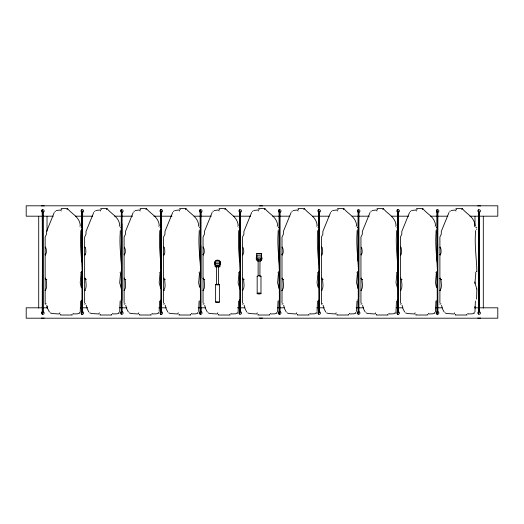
<?xml version="1.0" encoding="UTF-8"?>
<svg xmlns="http://www.w3.org/2000/svg" width="524" height="524" viewBox="0 0 524 524"><rect width="100%" height="100%" fill="white"/><g stroke="black" fill="none" stroke-linecap="round" stroke-linejoin="round"><path stroke-width="0.79" d="M42.778 314.053L42.215 314.027L42.555 211.82M42.844 312.389L43.178 211.827M46.197 303.678L45.156 304.189L45.156 237.012L46.538 234.254L46.551 231.444L54.286 212.462M80.224 311.983L80.67 301.045M82.091 314.066L81.685 314.027L81.731 300.128M81.77 287.859L81.823 272.329M81.862 261.699L82.026 211.82M82.314 312.389L82.334 306.671M82.432 277.235L82.648 211.827M119.695 311.983L120.14 301.045M121.378 314.066L121.208 299.309M121.24 288.678L121.299 271.511M121.339 260.88L121.496 211.82M121.83 300.128L122.125 211.827M161.196 314.053L160.632 314.027L160.678 300.128M160.717 288.678L160.776 271.511M160.803 262.517L160.973 211.82M161.261 312.389L161.595 211.827M163.58 302.951L163.58 237.012L164.955 234.254L164.968 231.444L172.71 212.462M200.515 314.066L200.109 314.027L200.155 300.128M200.194 287.859L200.247 272.329M200.279 261.699L200.443 211.82M200.738 312.389L200.751 307.483M200.849 278.054L201.065 211.827M203.05 302.951L203.05 237.012L204.432 234.254L204.445 231.444L212.181 212.462M238.119 311.983L238.564 301.045M239.796 314.066L239.625 299.309M239.665 288.678L239.717 271.511M239.756 260.88L239.92 211.82M240.254 298.49L240.542 211.827M242.52 302.951L242.52 237.012L243.902 234.254L243.915 231.444L251.658 212.462M277.589 311.983L278.034 301.045M279.613 314.053L279.05 314.027L279.096 300.128M279.135 288.678L279.194 271.511M279.22 262.517L279.39 211.82M279.678 312.389L280.012 211.827M281.997 302.951L281.997 237.012L283.379 234.254L283.392 231.444L291.128 212.462M318.933 313.987L318.526 314.027L318.572 300.128M318.612 287.859L318.664 272.329M318.697 261.699L318.867 211.82M319.155 312.389L319.162 309.121M319.26 279.685L319.489 211.827M322.509 303.678L321.467 304.189L321.467 237.012L322.849 234.254L322.863 231.444L330.605 212.462M358.213 314.066L358.049 299.309M358.082 288.678L358.141 271.511M358.174 260.88L358.337 211.82M358.678 296.859L358.96 211.827M360.944 302.951L360.944 237.012L362.32 234.254L362.333 231.444L370.075 212.462M396.006 311.983L396.452 301.045M398.037 314.053L397.474 314.027L397.519 300.128M397.559 288.678L397.611 271.511M397.644 262.517L397.808 211.82M398.102 312.389L398.436 211.827M400.415 302.951L400.415 237.012L401.797 234.254L401.81 231.444L409.545 212.462M435.483 311.983L435.929 301.045M437.35 314.066L436.944 314.027L436.99 300.128M437.029 287.859L437.082 272.329M437.121 261.699L437.285 211.82M437.573 312.389L437.579 310.758M437.678 280.504L437.907 211.827M474.954 311.983L475.399 301.045M478.713 314.066L478.831 211.82M479.198 290.316L479.46 211.827M45.765 254.933L45.156 254.723L46.295 253.105L46.367 251.618L46.243 249.129L45.437 247.177M85.242 254.933L84.633 254.723L85.772 253.105L85.838 251.618L85.713 249.129L84.908 247.177M124.712 254.933L124.103 254.723L125.243 253.105L125.315 251.618L125.19 249.129L124.385 247.177M164.182 254.933L163.58 254.723L164.713 253.105L164.785 251.618L164.66 249.129L163.855 247.177M203.659 254.933L203.05 254.723L204.19 253.105L204.262 251.618L204.131 249.129L203.332 247.177M243.129 254.933L242.52 254.723L243.66 253.105L243.732 251.618L243.608 249.129L242.802 247.177M282.606 254.933L281.997 254.723L283.137 253.105L283.202 251.618L283.078 249.129L282.272 247.177M322.077 254.933L321.467 254.723L322.607 253.105L322.679 251.618L322.555 249.129L321.749 247.177M361.553 254.933L360.944 254.723L362.084 253.105L362.149 251.618L362.025 249.129L361.219 247.177M401.024 254.933L400.415 254.723L401.554 253.105L401.626 251.618L401.502 249.129L400.696 247.177M440.501 254.933L439.891 254.723L441.025 253.105L441.097 251.618L440.972 249.129L440.167 247.177M219.975 261.856L219.851 263.421L215.187 263.421M259.989 258.509L259.904 276.39M93.763 212.462L86.021 231.444L86.008 234.254L84.633 237.012L84.633 302.951M133.234 212.462L125.498 231.444L125.485 234.254L124.103 237.012L124.103 302.951M449.022 212.462L441.28 231.444L441.267 234.254L439.891 237.012L439.891 302.951M59.454 313.935L59.86 312.828M98.925 313.935L99.337 312.828M138.402 313.935L138.808 312.828M177.872 313.935L178.284 312.828M217.349 313.935L217.755 312.828M256.819 313.935L257.225 312.828M296.289 313.935L296.702 312.828M335.766 313.935L336.172 312.828M375.236 313.935L375.649 312.828M414.713 313.935L415.119 312.828M454.184 313.935L454.596 312.828M60.751 314.374L60.509 315.016L72.253 315.016L72.011 314.374M100.228 314.374L99.979 315.016L111.723 315.016L111.481 314.374M139.698 314.374L139.45 315.016L151.2 315.016L150.958 314.374M179.175 314.374L178.926 315.016L190.671 315.016L190.428 314.374M218.646 314.374L218.397 315.016L230.147 315.016L229.905 314.374M258.122 314.374L257.873 315.016L269.618 315.016L269.375 314.374M297.593 314.374L297.344 315.016L309.094 315.016L308.852 314.374M337.063 314.374L336.821 315.016L348.565 315.016L348.322 314.374M376.54 314.374L376.291 315.016L388.042 315.016L387.793 314.374M416.01 314.374L415.761 315.016L427.512 315.016L427.27 314.374M455.487 314.374L455.238 315.016L466.982 315.016L466.74 314.374M436.472 312.356A1.297 1.297 0 0 0 436.472 313.653L436.682 313.922A1.297 1.297 0 0 0 438.516 313.922L438.719 313.653A1.297 1.297 0 0 0 438.719 312.356L438.516 312.088A1.297 1.297 0 0 0 436.682 312.088L436.348 312.481M66.987 209.698L67.557 208.611L61.184 208.611L61.839 209.698M106.464 209.698L107.034 208.611L100.66 208.611L101.315 209.698M145.934 209.698L146.504 208.611L140.131 208.611L140.786 209.698M185.411 209.698L185.981 208.611L179.601 208.611L180.263 209.698M224.881 209.698L225.451 208.611L219.078 208.611L219.733 209.698M264.351 209.698L264.928 208.611L258.548 208.611L259.21 209.698M303.828 209.698L304.398 208.611L298.025 208.611L298.68 209.698M343.299 209.698L343.868 208.611L337.495 208.611L338.15 209.698M382.775 209.698L383.345 208.611L376.972 208.611L377.627 209.698M422.246 209.698L422.816 208.611L416.442 208.611L417.097 209.698M461.723 209.698L462.292 208.611L455.913 208.611L456.574 209.698M50.284 312.854L51.981 313.529L58.93 313.948M89.761 312.854L91.451 313.529L98.407 313.948M129.232 312.854L130.928 313.529L137.877 313.948M168.702 312.854L170.398 313.529L177.348 313.948M208.179 312.854L209.869 313.529L216.825 313.948M247.649 312.854L249.345 313.529L256.295 313.948M287.126 312.854L288.816 313.529L295.772 313.948M326.596 312.854L328.293 313.529L335.242 313.948M366.073 312.854L367.763 313.529L374.719 313.948M405.543 312.854L407.24 313.529L414.189 313.948M445.014 312.854L446.71 313.529L453.66 313.948M45.437 290.637L45.156 290.551C47.717 287.453 46.302 283.229 46.25 279.6L45.156 278.368L45.765 278.113M84.908 290.637L84.633 290.551C87.194 287.453 85.772 283.229 85.72 279.6L84.633 278.368L85.242 278.113M124.385 290.637L124.103 290.551C126.664 287.453 125.249 283.229 125.197 279.6L124.103 278.368L124.712 278.113M163.855 290.637L163.58 290.551C166.141 287.453 164.719 283.229 164.667 279.6L163.58 278.368L164.182 278.113M203.332 290.637L203.05 290.551C205.611 287.453 204.196 283.229 204.144 279.6L203.05 278.368L203.659 278.113M242.802 290.637L242.52 290.551C245.081 287.453 243.667 283.229 243.614 279.6L242.52 278.368L243.129 278.113M282.272 290.637L281.997 290.551C284.558 287.453 283.137 283.229 283.084 279.6L281.997 278.368L282.606 278.113M321.749 290.637L321.467 290.551C324.029 287.453 322.614 283.229 322.561 279.6L321.467 278.368L322.077 278.113M361.219 290.637L360.944 290.551C363.505 287.453 362.084 283.229 362.032 279.6L360.944 278.368L361.553 278.113M400.696 290.637L400.415 290.551C402.976 287.453 401.561 283.229 401.508 279.6L400.415 278.368L401.024 278.113M440.167 290.637L439.891 290.551C442.453 287.453 441.031 283.229 440.979 279.6L439.891 278.368L440.501 278.113M218.442 266.402L218.442 284.545L217.44 284.689L216.589 284.519L218.469 284.539L216.576 284.519L216.576 266.375M216.595 302.099L218.469 302.073M216.576 284.519L218.442 284.545M218.442 302.079L216.608 302.099M46.793 305.25L47.808 308.95L49.413 312.009M86.263 305.25L87.279 308.95L88.883 312.009M125.734 305.25L126.749 308.95L128.36 312.009M165.211 305.25L166.226 308.95L167.831 312.009M204.681 305.25L205.696 308.95L207.308 312.009M244.158 305.25L245.173 308.95L246.778 312.009M283.628 305.25L284.643 308.95L286.255 312.009M323.105 305.25L324.12 308.95L325.725 312.009M362.575 305.25L363.591 308.95L365.195 312.009M402.046 305.25L403.061 308.95L404.672 312.009M441.522 305.25L442.538 308.95L444.142 312.009M79.792 226.185L80.323 225.792C79.753 216.916 72.115 214.368 67.557 208.611M119.262 226.185L119.793 225.792C119.23 216.916 111.592 214.368 107.034 208.611M158.739 226.185L159.27 225.792C158.7 216.916 151.063 214.368 146.504 208.611M198.21 226.185L198.74 225.792C198.17 216.916 190.54 214.368 185.981 208.611M237.686 226.185L238.217 225.792C237.647 216.916 230.01 214.368 225.451 208.611M277.157 226.185L277.687 225.792C277.117 216.916 269.487 214.368 264.928 208.611M316.634 226.185L317.158 225.792C316.594 216.916 308.957 214.368 304.398 208.611M356.104 226.185L356.634 225.792C356.065 216.916 348.427 214.368 343.868 208.611M395.574 226.185L396.105 225.792C395.541 216.916 387.904 214.368 383.345 208.611M435.051 226.185L435.582 225.792C435.012 216.916 427.374 214.368 422.816 208.611M474.521 226.185L475.052 225.792C474.482 216.916 466.851 214.368 462.292 208.611M81.089 227.691L82.058 227.161M120.559 227.691L121.601 227.128M160.036 227.691L161.071 227.128M199.506 227.691L200.476 227.161M238.977 227.691L240.018 227.128M278.454 227.691L279.488 227.128M317.924 227.691L318.893 227.161M357.401 227.691L358.436 227.128M396.871 227.691L397.913 227.128M436.348 227.691L437.311 227.161M475.818 227.691L476.86 227.128M84.633 304.189L85.667 303.678M124.103 304.189L125.144 303.678M163.58 304.189L164.615 303.678M203.05 304.189L204.091 303.678M242.52 304.189L243.562 303.678M281.997 304.189L283.032 303.678M360.944 304.189L361.979 303.678M400.415 304.189L401.456 303.678M439.891 304.189L440.926 303.678M46.25 279.6L46.846 279.331M85.72 279.6L86.316 279.331M125.197 279.6L125.793 279.331M164.667 279.6L165.263 279.331M204.144 279.6L204.74 279.331M243.614 279.6L244.21 279.331M283.084 279.6L283.681 279.331M322.561 279.6L323.157 279.331M362.032 279.6L362.628 279.331M401.508 279.6L402.104 279.331M440.979 279.6L441.575 279.331M42.555 312.18L42.215 209.973L42.778 210M81.744 227.147L81.685 209.973L82.098 210.013M121.214 227.147L121.378 209.934M160.691 227.147L160.632 209.973L161.196 209.947M200.161 227.147L200.109 209.973L200.515 209.934M239.638 227.147L239.796 209.934M279.109 227.147L279.05 209.973L279.613 210M318.585 227.147L318.526 209.973L318.933 209.934M358.056 227.147L358.213 209.934M397.526 227.147L397.474 209.973L398.037 209.947M437.003 227.147L436.944 209.973L437.35 210.013M478.831 312.18L478.713 209.934M42.215 314.027L42.778 314M81.685 314.027L82.098 313.987M160.632 314.027L161.196 314M200.109 314.027L200.515 313.987M279.05 314.027L279.613 314M397.474 314.027L398.037 314M436.944 314.027L437.35 313.987M121.529 289.006L119.695 282.875L120.579 272.866L119.989 272.604M239.946 289.006L238.112 282.875L238.996 272.866L238.407 272.604M358.37 289.006L356.536 282.875L357.42 272.866L356.831 272.604M476.788 289.006L474.954 282.875L475.838 272.866L475.248 272.604M56.238 210.517L60.561 209.986L61.256 211.002M95.709 210.517L100.032 209.986L100.726 211.002M135.185 210.517L139.508 209.986L140.203 211.002M174.656 210.517L178.979 209.986L179.673 211.002M214.126 210.517L218.456 209.986L219.143 211.002M253.603 210.517L257.926 209.986L258.62 211.002M293.073 210.517L297.403 209.986L298.091 211.002M332.55 210.517L336.873 209.986L337.567 211.002M372.02 210.517L376.343 209.986L377.038 211.002M411.497 210.517L415.82 209.986L416.514 211.002M450.968 210.517L455.291 209.986L455.985 211.002M161.196 210L160.632 209.973M398.037 210L397.533 210M73.825 313.955L77.604 313.817L79.694 313.07L79.268 312.553M113.295 313.955L117.081 313.817L119.171 313.07L118.738 312.553M152.772 313.955L156.552 313.817L158.641 313.07L158.215 312.553M192.243 313.955L196.028 313.817L198.118 313.07L197.686 312.553M231.713 313.955L235.499 313.817L237.588 313.07L237.156 312.553M271.19 313.955L274.969 313.817L277.065 313.07L276.633 312.553M310.66 313.955L314.446 313.817L316.535 313.07L316.103 312.553M350.137 313.955L353.916 313.817L356.006 313.07L355.58 312.553M389.607 313.955L393.393 313.817L395.482 313.07L395.05 312.553M429.084 313.955L432.863 313.817L434.953 313.07L434.527 312.553M468.554 313.955L472.34 313.817L474.43 313.07L473.997 312.553M258.293 259.242L256.74 259.249L256.74 253.518L261.404 253.518L261.404 259.976M259.845 259.236L261.404 259.229M200.515 210.013L200.109 209.973M318.933 210.013L318.526 209.973M53.219 216.189L26.2 216.189L26.2 205.801L497.8 205.801L497.8 216.189L469.963 216.189M75.325 216.189L92.519 216.189M114.625 216.189L132.638 216.189M153.925 216.189L171.938 216.189M194.044 216.189L211.238 216.189M233.344 216.189L250.538 216.189M272.644 216.189L289.838 216.189M312.762 216.189L329.137 216.189M352.062 216.189L369.256 216.189M391.363 216.189L408.556 216.189M430.663 216.189L447.856 216.189M45.156 247.256L45.765 247.256M84.633 247.256L85.242 247.256M163.58 247.256L164.182 247.256M203.05 247.256L203.659 247.256M281.997 247.256L282.606 247.256M321.467 247.256L322.077 247.256M400.415 247.256L401.024 247.256M439.891 247.256L440.501 247.256M256.74 253.682L261.404 253.682M45.156 254.723L45.765 254.723M84.633 254.723L85.242 254.723M163.58 254.723L164.182 254.723M203.05 254.723L203.659 254.723M281.997 254.723L282.606 254.723M321.467 254.723L322.077 254.723M400.415 254.723L401.024 254.723M439.891 254.723L440.501 254.723M256.74 255.181L261.404 255.181M256.74 257.094L261.404 257.094M256.74 258.928L258.293 258.928M259.845 258.928L261.404 258.928M219.851 261.974L215.187 261.987L215.187 266.86L219.851 266.86L219.851 261.614M215.187 265.059L219.851 265.059M215.187 265.923L219.851 265.923M215.187 265.976L219.851 265.976M215.187 266.094L219.851 266.094M84.633 278.368L85.242 278.368M203.05 278.368L203.659 278.368M321.467 278.368L322.077 278.368M439.891 278.368L440.501 278.368M45.156 290.551L45.765 290.551M84.633 290.551L85.242 290.551M163.58 290.551L164.182 290.551M203.05 290.551L203.659 290.551M281.997 290.551L282.606 290.551M321.467 290.551L322.077 290.551M400.415 290.551L401.024 290.551M439.891 290.551L440.501 290.551M47.488 307.811L26.2 307.811L26.2 318.199L497.8 318.199L497.8 307.811L474.875 307.811M80.237 307.811L87.606 307.811M119.538 307.811L126.906 307.811M158.838 307.811L166.206 307.811M198.138 307.811L205.506 307.811M237.438 307.811L244.806 307.811M277.556 307.811L284.106 307.811M316.856 307.811L324.225 307.811M356.156 307.811L363.525 307.811M396.275 307.811L402.825 307.811M435.575 307.811L442.125 307.811M476.578 299.204L476.86 288.986M476.251 229.047L476.86 229.263M436.774 229.047L437.311 229.237M397.303 229.047L397.84 229.237M357.827 229.047L358.436 229.263M318.356 229.047L318.893 229.237M278.886 229.047L279.423 229.237M239.409 229.047L240.018 229.263M199.939 229.047L200.476 229.237M160.462 229.047L160.999 229.237M120.992 229.047L121.601 229.263M81.515 229.047L82.058 229.237M356.982 301.045L356.536 311.446M317.505 301.045L317.066 311.446M199.087 301.045L198.648 311.446M159.617 301.045L159.172 311.446M476.251 271.36L476.86 271.596C476.65 258.908 474.528 246.411 475.471 233.553L475.517 230.626M436.774 271.36L437.383 271.596C437.173 258.908 435.058 246.411 435.994 233.553L436.04 230.626M397.303 271.36L397.913 271.596C397.703 258.908 395.581 246.411 396.524 233.553L396.57 230.626M357.827 271.36L358.436 271.596C358.226 258.908 356.11 246.411 357.047 233.553L357.093 230.626M318.356 271.36L318.965 271.596C318.756 258.908 316.634 246.411 317.577 233.553L317.623 230.626M278.886 271.36L279.488 271.596C279.279 258.908 277.163 246.411 278.1 233.553L278.146 230.626M239.409 271.36L240.018 271.596C239.809 258.908 237.686 246.411 238.63 233.553L238.675 230.626M199.939 271.36L200.548 271.596C200.338 258.908 198.216 246.411 199.159 233.553L199.205 230.626M160.462 271.36L161.071 271.596C160.861 258.908 158.746 246.411 159.682 233.553L159.728 230.626M120.992 271.36L121.601 271.596C121.391 258.908 119.269 246.411 120.212 233.553L120.258 230.626M81.515 271.36L82.124 271.596C81.914 258.908 79.799 246.411 80.735 233.553L80.781 230.626M435.778 272.604L436.361 272.866L435.477 282.875L436.42 287.119M396.301 272.604L396.891 272.866L396.006 282.875L397.592 288.364M317.354 272.604L317.944 272.866L317.059 282.875L317.996 287.119M277.884 272.604L278.473 272.866L277.589 282.875L279.168 288.364M198.937 272.604L199.526 272.866L198.642 282.875L199.578 287.119M159.466 272.604L160.049 272.866L159.165 282.875L160.75 288.364M80.519 272.604L81.109 272.866L80.224 282.875L81.161 287.119M449.749 211.126L450.181 211.617M410.272 211.126L410.711 211.617M370.802 211.126L371.234 211.617M331.332 211.126L331.764 211.617M291.855 211.126L292.287 211.617M252.385 211.126L252.817 211.617M212.908 211.126L213.34 211.617M173.437 211.126L173.87 211.617M133.961 211.126L134.399 211.617M94.49 211.126L94.923 211.617M55.013 211.126L55.452 211.617M467.781 313.339L468.03 313.968M428.311 313.339L428.56 313.968M388.834 313.339L389.083 313.968M349.364 313.339L349.613 313.968M309.887 313.339L310.143 313.968M270.417 313.339L270.666 313.968M230.94 313.339L231.195 313.968M191.47 313.339L191.719 313.968M151.999 313.339L152.248 313.968M112.522 313.339L112.771 313.968M73.052 313.339L73.301 313.968M261.404 254.585L261.528 256.629M479.198 233.684L479.46 312.173M437.573 211.611L437.579 213.242M437.678 243.496L437.907 312.173M437.009 229.597L437.108 259.852M437.147 271.294L437.285 312.18M398.102 211.611L398.436 312.173M397.539 229.597L397.808 312.18M358.678 227.141L358.96 312.173M358.062 229.597L358.167 261.483M358.2 271.294L358.337 312.18M319.155 211.611L319.162 214.879M319.26 244.315L319.489 312.173M318.592 229.597L318.69 259.852M318.73 271.294L318.867 312.18M279.678 211.611L280.012 312.173M279.115 229.597L279.39 312.18M240.254 225.51L240.542 312.173M239.645 229.597L239.75 261.483M239.782 271.294L239.92 312.18M200.738 211.611L200.751 216.517M200.849 245.946L201.065 312.173M200.168 229.597L200.273 259.852M200.312 271.294L200.443 312.18M161.261 211.611L161.595 312.173M160.698 229.597L160.973 312.18M121.83 223.872L122.125 312.173M121.227 229.597L121.332 261.483M121.365 271.294L121.496 312.18M82.314 211.611L82.334 217.329M82.432 246.765L82.648 312.173M81.751 229.597L81.849 259.852M81.888 271.294L82.026 312.18M42.844 211.611L43.178 312.173M483.305 216.504L483.305 308.112M474.993 216.504L474.993 226.316M474.993 281.938L474.993 283.569M474.993 306.474L474.993 308.112M260.985 276.286L260.985 293.486A1.906 0.491 0 0 1 258.122 293.918A1.906 0.491 0 0 1 258.122 293.06A1.906 0.491 0 0 1 260.985 293.486M258.129 258.548L258.129 275.5M257.173 276.286L257.173 293.486M219.438 284.532L219.438 302.066M215.619 284.532L215.619 302.066M47.022 216.504L47.022 231.222M47.022 306.474L47.022 308.112M38.711 216.504L38.711 308.112M257.428 276.534A1.906 0.491 0 0 1 259.079 275.794A1.906 0.491 0 0 1 260.729 276.534M261.076 256.066A2.836 2.712 0 0 1 259.806 260.605M258.339 260.605A2.836 2.712 0 0 1 257.068 256.066M261.81 258.024A2.836 2.712 0 0 1 259.806 261.352M258.339 261.352A2.836 2.712 0 0 1 256.616 257.376M261.076 256.812A2.836 2.712 0 0 1 261.528 257.376M219.373 301.981A1.906 0.334 0 0 1 217.034 302.387A1.906 0.334 0 0 1 216.176 301.831M218.023 284.211A1.906 0.334 0 0 1 219.183 284.696A1.906 0.334 0 0 1 216.176 284.761A1.906 0.334 0 0 1 216.576 284.244M215.515 265.242A2.836 2.81 0 0 1 215.344 261.456A2.836 2.81 0 0 1 219.143 260.959A2.836 2.81 0 0 1 219.975 264.659M215.515 264.889A2.836 2.81 0 0 1 215.344 261.096A2.836 2.81 0 0 1 219.143 260.598A2.836 2.81 0 0 1 219.975 264.306M477.803 205.978A5.194 5.194 0 0 1 480.495 205.978M480.495 318.022A5.194 5.194 0 0 1 477.803 318.022M262.354 318.022A5.194 5.194 0 0 1 259.662 318.022M259.662 205.978A5.194 5.194 0 0 1 262.354 205.978M41.52 205.978A5.194 5.194 0 0 1 44.212 205.978M44.212 318.022A5.194 5.194 0 0 1 41.52 318.022M258.142 293.44L260.015 293.473L258.155 293.44M41.953 210.078L41.743 210.347A1.297 1.297 0 0 0 41.743 211.644L41.953 211.912A1.297 1.297 0 0 0 43.78 211.912L43.99 211.644A1.297 1.297 0 0 0 43.99 210.347L43.78 210.078A1.297 1.297 0 0 0 41.953 210.078M81.423 210.078L81.22 210.347A1.297 1.297 0 0 0 81.22 211.644L81.423 211.912A1.297 1.297 0 0 0 83.257 211.912L83.46 211.644A1.297 1.297 0 0 0 83.46 210.347L83.257 210.078A1.297 1.297 0 0 0 81.423 210.078M41.953 312.088L41.743 312.356A1.297 1.297 0 0 0 41.743 313.653L41.953 313.922A1.297 1.297 0 0 0 43.78 313.922L43.99 313.653A1.297 1.297 0 0 0 43.99 312.356L43.78 312.088A1.297 1.297 0 0 0 41.953 312.088M120.893 210.078L120.69 210.347A1.297 1.297 0 0 0 120.69 211.644L120.893 211.912A1.297 1.297 0 0 0 122.727 211.912L122.937 211.644A1.297 1.297 0 0 0 122.937 210.347L122.727 210.078A1.297 1.297 0 0 0 120.893 210.078M81.423 312.088L81.22 312.356A1.297 1.297 0 0 0 81.22 313.653L81.423 313.922A1.297 1.297 0 0 0 83.257 313.922L83.46 313.653A1.297 1.297 0 0 0 83.46 312.356L83.257 312.088A1.297 1.297 0 0 0 81.423 312.088M160.37 210.078L160.161 210.347A1.297 1.297 0 0 0 160.161 211.644L160.37 211.912A1.297 1.297 0 0 0 162.204 211.912L162.407 211.644A1.297 1.297 0 0 0 162.407 210.347L162.204 210.078A1.297 1.297 0 0 0 160.37 210.078M120.893 312.088L120.69 312.356A1.297 1.297 0 0 0 120.69 313.653L120.893 313.922A1.297 1.297 0 0 0 122.727 313.922L122.937 313.653A1.297 1.297 0 0 0 122.937 312.356L122.727 312.088A1.297 1.297 0 0 0 120.893 312.088M199.841 210.078L199.637 210.347A1.297 1.297 0 0 0 199.637 211.644L199.841 211.912A1.297 1.297 0 0 0 201.674 211.912L201.884 211.644A1.297 1.297 0 0 0 201.884 210.347L201.674 210.078A1.297 1.297 0 0 0 199.841 210.078M160.37 312.088L160.161 312.356A1.297 1.297 0 0 0 160.161 313.653L160.37 313.922A1.297 1.297 0 0 0 162.204 313.922L162.407 313.653A1.297 1.297 0 0 0 162.407 312.356L162.204 312.088A1.297 1.297 0 0 0 160.37 312.088M239.317 210.078L239.108 210.347A1.297 1.297 0 0 0 239.108 211.644L239.317 211.912A1.297 1.297 0 0 0 241.151 211.912L241.354 211.644A1.297 1.297 0 0 0 241.354 210.347L241.151 210.078A1.297 1.297 0 0 0 239.317 210.078M199.841 312.088L199.637 312.356A1.297 1.297 0 0 0 199.637 313.653L199.841 313.922A1.297 1.297 0 0 0 201.674 313.922L201.884 313.653A1.297 1.297 0 0 0 201.884 312.356L201.674 312.088A1.297 1.297 0 0 0 199.841 312.088M278.788 210.078L278.585 210.347A1.297 1.297 0 0 0 278.585 211.644L278.788 211.912A1.297 1.297 0 0 0 280.622 211.912L280.831 211.644A1.297 1.297 0 0 0 280.831 210.347L280.622 210.078A1.297 1.297 0 0 0 278.788 210.078M239.317 312.088L239.108 312.356A1.297 1.297 0 0 0 239.108 313.653L239.317 313.922A1.297 1.297 0 0 0 241.151 313.922L241.354 313.653A1.297 1.297 0 0 0 241.354 312.356L241.151 312.088A1.297 1.297 0 0 0 239.317 312.088M318.264 210.078L318.055 210.347A1.297 1.297 0 0 0 318.055 211.644L318.264 211.912A1.297 1.297 0 0 0 320.092 211.912L320.302 211.644A1.297 1.297 0 0 0 320.302 210.347L320.092 210.078A1.297 1.297 0 0 0 318.264 210.078M278.788 312.088L278.585 312.356A1.297 1.297 0 0 0 278.585 313.653L278.788 313.922A1.297 1.297 0 0 0 280.622 313.922L280.831 313.653A1.297 1.297 0 0 0 280.831 312.356L280.622 312.088A1.297 1.297 0 0 0 278.788 312.088M357.735 210.078L357.532 210.347A1.297 1.297 0 0 0 357.532 211.644L357.735 211.912A1.297 1.297 0 0 0 359.569 211.912L359.772 211.644A1.297 1.297 0 0 0 359.772 210.347L359.569 210.078A1.297 1.297 0 0 0 357.735 210.078M318.264 312.088L318.055 312.356A1.297 1.297 0 0 0 318.055 313.653L318.264 313.922A1.297 1.297 0 0 0 320.092 313.922L320.302 313.653A1.297 1.297 0 0 0 320.302 312.356L320.092 312.088A1.297 1.297 0 0 0 318.264 312.088M397.205 210.078L397.002 210.347A1.297 1.297 0 0 0 397.002 211.644L397.205 211.912A1.297 1.297 0 0 0 399.039 211.912L399.249 211.644A1.297 1.297 0 0 0 399.249 210.347L399.039 210.078A1.297 1.297 0 0 0 397.205 210.078M357.735 312.088L357.532 312.356A1.297 1.297 0 0 0 357.532 313.653L357.735 313.922A1.297 1.297 0 0 0 359.569 313.922L359.772 313.653A1.297 1.297 0 0 0 359.772 312.356L359.569 312.088A1.297 1.297 0 0 0 357.735 312.088M436.682 210.078L436.472 210.347A1.297 1.297 0 0 0 436.472 211.644L436.682 211.912A1.297 1.297 0 0 0 438.516 211.912L438.719 211.644A1.297 1.297 0 0 0 438.719 210.347L438.516 210.078A1.297 1.297 0 0 0 436.682 210.078M397.205 312.088L397.002 312.356A1.297 1.297 0 0 0 397.002 313.653L397.205 313.922A1.297 1.297 0 0 0 399.039 313.922L399.249 313.653A1.297 1.297 0 0 0 399.249 312.356L399.039 312.088A1.297 1.297 0 0 0 397.205 312.088M478.229 210.078L478.026 210.347A1.297 1.297 0 0 0 478.026 211.644L478.229 211.912A1.297 1.297 0 0 0 480.063 211.912L480.272 211.644A1.297 1.297 0 0 0 480.272 210.347L480.063 210.078A1.297 1.297 0 0 0 478.229 210.078M478.229 312.088L478.026 312.356A1.297 1.297 0 0 0 478.026 313.653L478.229 313.922A1.297 1.297 0 0 0 480.063 313.922L480.272 313.653A1.297 1.297 0 0 0 480.272 312.356L480.063 312.088A1.297 1.297 0 0 0 478.229 312.088"/></g></svg>
